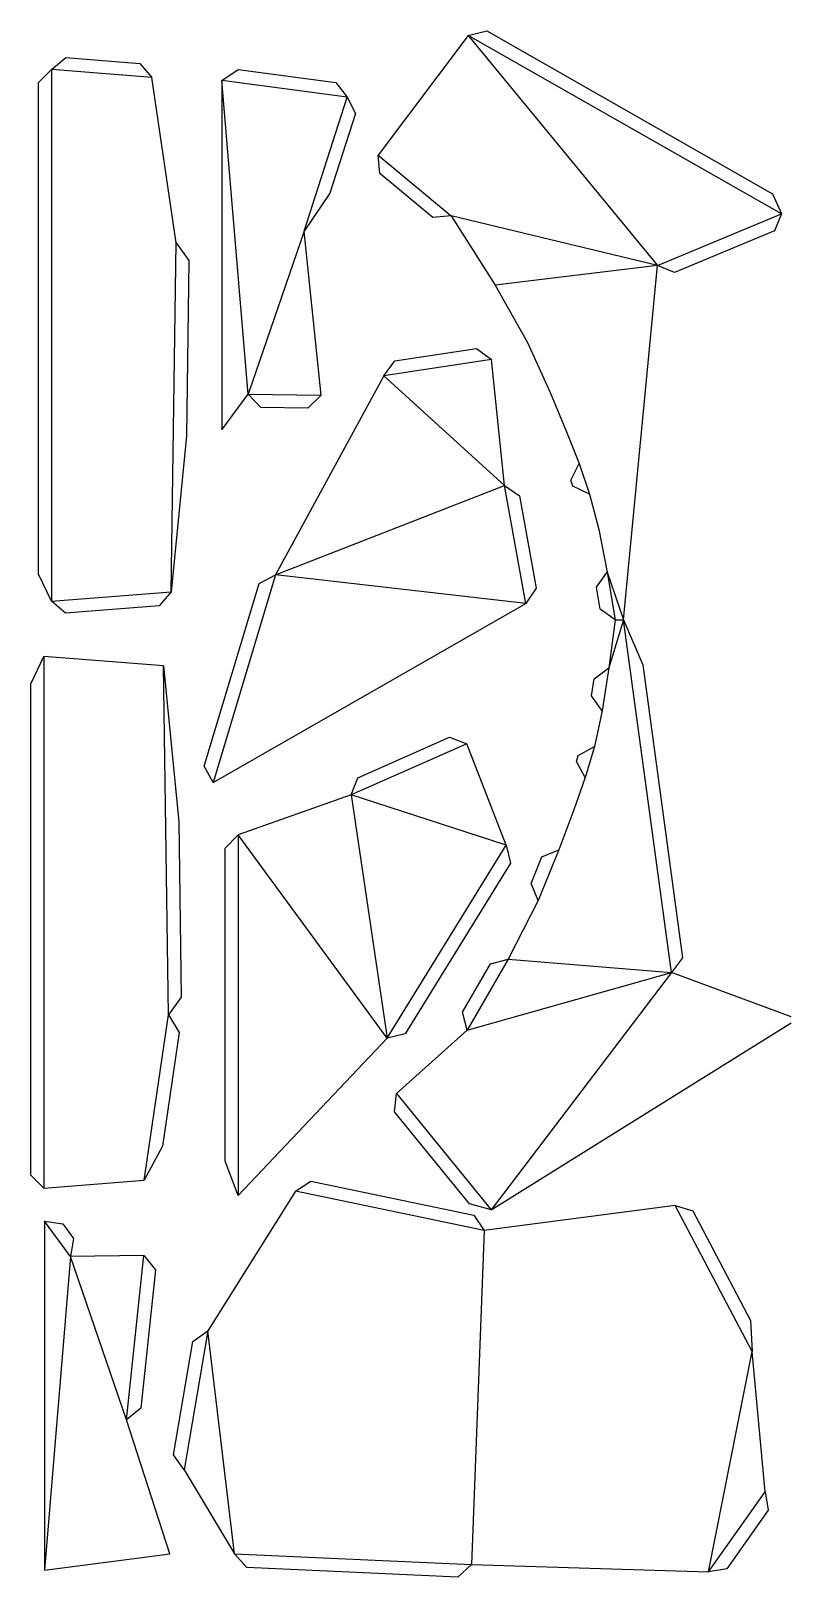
# Model space of a CAD drawing. Extents: x 611 to 902, y 6 to 599.
import ezdxf

# ---------------------------------------------------------------- set-up
doc = ezdxf.new("R2010")
doc.units = 0

msp = doc.modelspace()

# ---------------------------------------------------------------- linework, layer by layer
at = {"layer": 'CutLine', "color": 8, "linetype": 'CONTINUOUS'}
for p, q in [((778.693332, 596.886451), (785.745444, 598.623847)), ((785.745444, 598.623847), (895.254102, 536.249003)), ((778.693332, 596.886451), (744.104831, 550.991877)), ((619.005182, 583.846187), (624.385301, 588.434685)), ((624.385301, 588.434685), (652.82623, 586.176156)), ((614.005182, 578.846187), (619.005182, 583.846187)), ((652.82623, 586.176156), (657.414729, 580.796037)), ((666.745424, 517.461006), (657.414729, 580.796037)), ((684.247373, 579.585335), (690.439895, 583.817388)), ((690.439895, 583.817388), (727.983298, 578.902956)), ((614.005182, 390.539884), (614.005182, 578.846187)), ((684.247373, 579.585335), (684.247373, 445.793128)), ((727.983298, 578.902956), (732.29204, 573.296287)), ((732.29204, 573.296287), (735.517883, 567.003915)), ((735.517883, 567.003915), (725.670216, 536.437702)), ((744.764152, 543.951615), (744.104831, 550.991877)), ((765.1042, 527.095034), (744.764152, 543.951615)), ((725.670216, 536.437702), (715.740308, 521.921297)), ((895.254102, 536.249003), (898.696504, 528.534055)), ((772.144463, 527.754355), (765.1042, 527.095034)), ((772.144463, 527.754355), (788.939728, 501.174734)), ((898.696504, 528.534055), (896.002618, 521.996244)), ((722.310234, 459.026132), (715.740308, 521.921297)), ((896.002618, 521.996244), (857.778779, 506.080474)), ((666.745424, 517.461006), (671.6476, 510.606409)), ((671.6476, 510.606409), (670.68485, 443.498412)), ((838.229979, 373.015371), (851.240968, 508.77436)), ((857.778779, 506.080474), (851.240968, 508.77436)), ((788.939728, 501.174734), (801.322764, 479.222485)), ((750.524671, 472.199045), (781.863461, 476.890337)), ((781.863461, 476.890337), (787.548596, 472.685667)), ((801.322764, 479.222485), (810.033419, 460.077012)), ((746.320001, 466.513911), (750.524671, 472.199045)), ((792.544344, 424.489354), (787.548596, 472.685667)), ((746.320001, 466.513911), (704.755867, 390.224689)), ((684.247373, 445.793128), (694.280188, 459.404791)), ((699.212193, 454.337708), (694.280188, 459.404791)), ((722.310234, 459.026132), (717.243151, 454.094127)), ((810.033419, 460.077012), (816.318862, 445.007532)), ((717.243151, 454.094127), (699.212193, 454.337708)), ((816.318862, 445.007532), (821.144004, 432.873581)), ((670.68485, 443.498412), (664.8262, 383.682566)), ((818.028171, 426.526016), (821.144004, 432.873581)), ((818.803802, 424.254755), (818.028171, 426.526016)), ((792.544344, 424.489354), (798.355517, 420.460674)), ((825.151367, 421.138922), (818.803802, 424.254755)), ((825.151367, 421.138922), (828.676119, 407.561673)), ((798.355517, 420.460674), (804.764362, 385.082094)), ((828.676119, 407.561673), (831.900279, 391.229825)), ((827.793973, 385.473242), (831.900279, 391.229825)), ((619.005182, 380.184142), (614.005182, 390.539884)), ((677.516138, 316.910569), (698.528954, 386.874233)), ((698.528954, 386.874233), (704.755867, 390.224689)), ((804.764362, 385.082094), (800.735682, 379.270921)), ((829.202054, 377.057829), (827.793973, 385.473242)), ((624.371313, 375.579293), (619.005182, 380.184142)), ((664.8262, 383.682566), (660.221351, 378.316435)), ((680.866593, 310.683656), (800.735682, 379.270921)), ((660.221351, 378.316435), (624.371313, 375.579293)), ((834.958637, 372.951522), (829.202054, 377.057829)), ((834.958637, 372.951522), (832.615831, 354.567802)), ((838.229979, 373.015371), (845.604479, 355.814811)), ((611.066033, 348.527811), (616.066033, 358.883553)), ((661.887052, 355.385129), (616.066033, 358.883553)), ((845.604479, 355.814811), (860.812334, 243.493111)), ((661.887052, 355.385129), (667.745702, 295.569283)), ((825.868265, 343.838205), (826.900211, 350.404668)), ((826.900211, 350.404668), (832.615831, 354.567802)), ((611.066033, 160.221508), (611.066033, 348.527811)), ((830.031399, 338.122585), (825.868265, 343.838205)), ((830.031399, 338.122585), (827.039118, 324.41814)), ((736.330056, 312.506143), (771.498213, 328.060955)), ((771.498213, 328.060955), (778.093399, 325.510756)), ((793.212067, 286.660871), (778.093399, 325.510756)), ((820.131551, 318.7572), (820.817967, 321.056996)), ((820.817967, 321.056996), (827.039118, 324.41814)), ((680.866593, 310.683656), (677.516138, 316.910569)), ((823.492695, 312.536049), (820.131551, 318.7572)), ((733.779857, 305.910956), (736.330056, 312.506143)), ((823.492695, 312.536049), (819.144697, 300.223061)), ((733.779857, 305.910956), (690.46396, 290.563718)), ((819.144697, 300.223061), (813.452054, 284.919799)), ((667.745702, 295.569283), (668.708452, 228.461286)), ((685.46396, 285.563718), (690.46396, 290.563718)), ((685.46396, 165.574964), (685.46396, 285.563718)), ((793.212067, 286.660871), (794.845981, 279.781168)), ((806.932162, 282.18283), (813.452054, 284.919799)), ((794.845981, 279.781168), (754.517903, 214.330976)), ((802.758124, 271.968908), (806.932162, 282.18283)), ((805.495093, 265.449015), (802.758124, 271.968908)), ((805.495093, 265.449015), (793.978069, 243.030296)), ((787.146286, 241.206359), (793.978069, 243.030296)), ((860.812334, 243.493111), (856.5284, 237.867464)), ((776.408799, 222.647346), (787.146286, 241.206359)), ((902.4, 220.835511), (856.5284, 237.867464)), ((668.708452, 228.461286), (663.806276, 221.606689)), ((663.806276, 221.606689), (667.87325, 214.907157)), ((778.232736, 215.815563), (776.408799, 222.647346)), ((667.87325, 214.907157), (661.453633, 171.331984)), ((754.517903, 214.330976), (747.638199, 212.697061)), ((778.232736, 215.815563), (751.12119, 191.501627)), ((787.474165, 146.991655), (902.4, 218.531112)), ((690.46396, 152.459369), (747.638199, 212.697061)), ((750.411503, 184.466263), (751.12119, 191.501627)), ((779.193518, 149.226046), (750.411503, 184.466263)), ((661.453633, 171.331984), (654.475581, 158.271658)), ((616.066033, 155.221508), (611.066033, 160.221508)), ((690.46396, 152.459369), (685.46396, 165.574964)), ((616.066033, 155.221508), (654.475581, 158.271658)), ((712.450214, 154.111517), (678.85018, 100.539105)), ((712.450214, 154.111517), (718.365557, 157.985626)), ((718.365557, 157.985626), (780.875857, 144.951377)), ((787.474165, 146.991655), (779.193518, 149.226046)), ((857.983206, 148.597245), (784.749966, 139.036035)), ((857.983206, 148.597245), (864.736425, 146.501047)), ((616.246897, 142.635081), (623.238331, 141.576852)), ((616.246897, 142.635081), (616.246897, 8.842875)), ((780.875857, 144.951377), (784.749966, 139.036035)), ((864.736425, 146.501047), (886.84347, 104.492554)), ((623.238331, 141.576852), (627.33794, 136.014853)), ((627.33794, 136.014853), (626.279711, 129.023419)), ((654.309757, 129.402078), (626.279711, 129.023419)), ((654.309757, 129.402078), (658.763234, 123.90967)), ((658.763234, 123.90967), (653.232239, 70.96039)), ((886.84347, 104.492554), (887.432984, 92.635863)), ((665.663228, 53.10811), (673.078648, 96.453836)), ((673.078648, 96.453836), (678.85018, 100.539105)), ((892.482644, 38.897139), (887.432984, 92.635863)), ((653.232239, 70.96039), (647.739831, 66.506913)), ((664.291564, 15.131923), (647.739831, 66.506913)), ((669.748496, 47.336578), (665.663228, 53.10811)), ((669.748496, 47.336578), (689.048849, 15.116698)), ((892.482644, 38.897139), (893.678633, 31.927949)), ((893.678633, 31.927949), (877.768685, 9.426121)), ((616.246897, 8.842875), (664.291564, 15.131923)), ((693.818185, 9.896216), (689.048849, 15.116698)), ((774.678698, 6.244506), (693.818185, 9.896216)), ((779.899181, 11.013842), (774.678698, 6.244506)), ((779.899181, 11.013842), (870.799495, 8.230132)), ((877.768685, 9.426121), (870.799495, 8.230132))]:
    msp.add_line(p, q, dxfattribs=at)
at = {"layer": 'MountainLine', "color": 5, "linetype": 'CONTINUOUS'}
for p, q in [((778.693332, 596.886451), (851.240968, 508.77436)), ((657.414729, 580.796037), (619.005182, 583.846187)), ((694.280188, 459.404791), (684.247373, 579.585335)), ((732.29204, 573.296287), (684.247373, 579.585335)), ((851.240968, 508.77436), (898.696504, 528.534055)), ((851.240968, 508.77436), (788.939728, 501.174734)), ((694.280188, 459.404791), (722.310234, 459.026132)), ((704.755867, 390.224689), (792.544344, 424.489354)), ((800.735682, 379.270921), (792.544344, 424.489354)), ((800.735682, 379.270921), (704.755867, 390.224689)), ((619.005182, 380.184142), (664.8262, 383.682566)), ((834.958637, 372.951522), (838.229979, 373.015371)), ((856.5284, 237.867464), (838.229979, 373.015371)), ((778.093399, 325.510756), (733.779857, 305.910956)), ((733.779857, 305.910956), (747.638199, 212.697061)), ((747.638199, 212.697061), (690.46396, 290.563718)), ((747.638199, 212.697061), (793.212067, 286.660871)), ((793.978069, 243.030296), (856.5284, 237.867464)), ((856.5284, 237.867464), (787.474165, 146.991655)), ((654.475581, 158.271658), (663.806276, 221.606689)), ((784.749966, 139.036035), (712.450214, 154.111517)), ((626.279711, 129.023419), (616.246897, 142.635081)), ((784.749966, 139.036035), (779.899181, 11.013842)), ((626.279711, 129.023419), (616.246897, 8.842875)), ((689.048849, 15.116698), (678.85018, 100.539105)), ((870.799495, 8.230132), (887.432984, 92.635863))]:
    msp.add_line(p, q, dxfattribs=at)
at = {"layer": 'ValleyLine', "color": 1, "linetype": 'CONTINUOUS'}
for p, q in [((898.696504, 528.534055), (778.693332, 596.886451)), ((619.005182, 583.846187), (619.005182, 380.184142)), ((715.740308, 521.921297), (732.29204, 573.296287)), ((744.104831, 550.991877), (772.144463, 527.754355)), ((851.240968, 508.77436), (772.144463, 527.754355)), ((715.740308, 521.921297), (694.280188, 459.404791)), ((664.8262, 383.682566), (666.745424, 517.461006)), ((787.548596, 472.685667), (746.320001, 466.513911)), ((792.544344, 424.489354), (746.320001, 466.513911)), ((821.144004, 432.873581), (825.151367, 421.138922)), ((831.900279, 391.229825), (838.229979, 373.015371)), ((831.900279, 391.229825), (834.958637, 372.951522)), ((704.755867, 390.224689), (680.866593, 310.683656)), ((838.229979, 373.015371), (832.615831, 354.567802)), ((616.066033, 358.883553), (616.066033, 155.221508)), ((663.806276, 221.606689), (661.887052, 355.385129)), ((832.615831, 354.567802), (830.031399, 338.122585)), ((827.039118, 324.41814), (823.492695, 312.536049)), ((793.212067, 286.660871), (733.779857, 305.910956)), ((690.46396, 290.563718), (690.46396, 152.459369)), ((813.452054, 284.919799), (805.495093, 265.449015)), ((793.978069, 243.030296), (778.232736, 215.815563)), ((778.232736, 215.815563), (856.5284, 237.867464)), ((751.12119, 191.501627), (787.474165, 146.991655)), ((887.432984, 92.635863), (857.983206, 148.597245)), ((647.739831, 66.506913), (626.279711, 129.023419)), ((647.739831, 66.506913), (654.309757, 129.402078)), ((678.85018, 100.539105), (669.748496, 47.336578)), ((870.799495, 8.230132), (892.482644, 38.897139)), ((689.048849, 15.116698), (779.899181, 11.013842))]:
    msp.add_line(p, q, dxfattribs=at)

doc.saveas('drawing.dxf')
